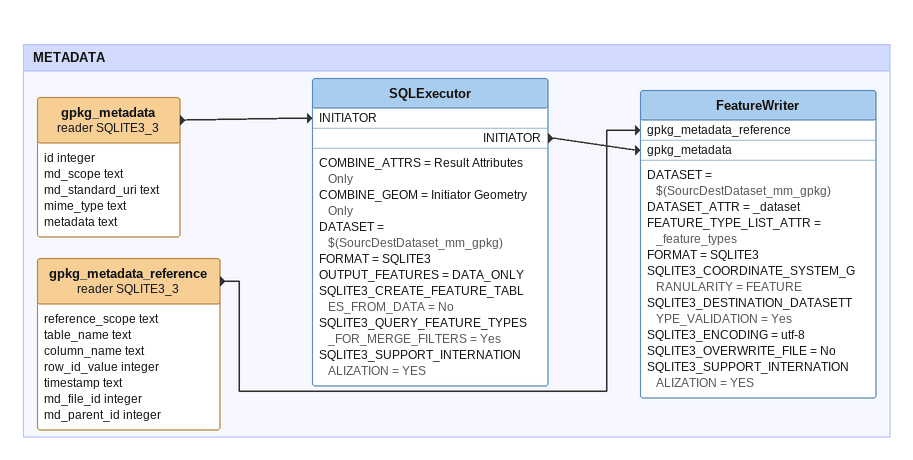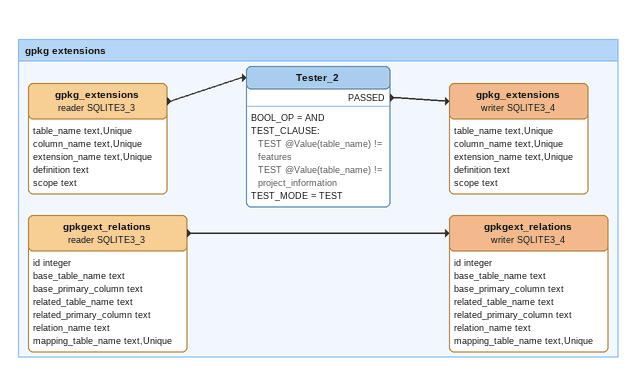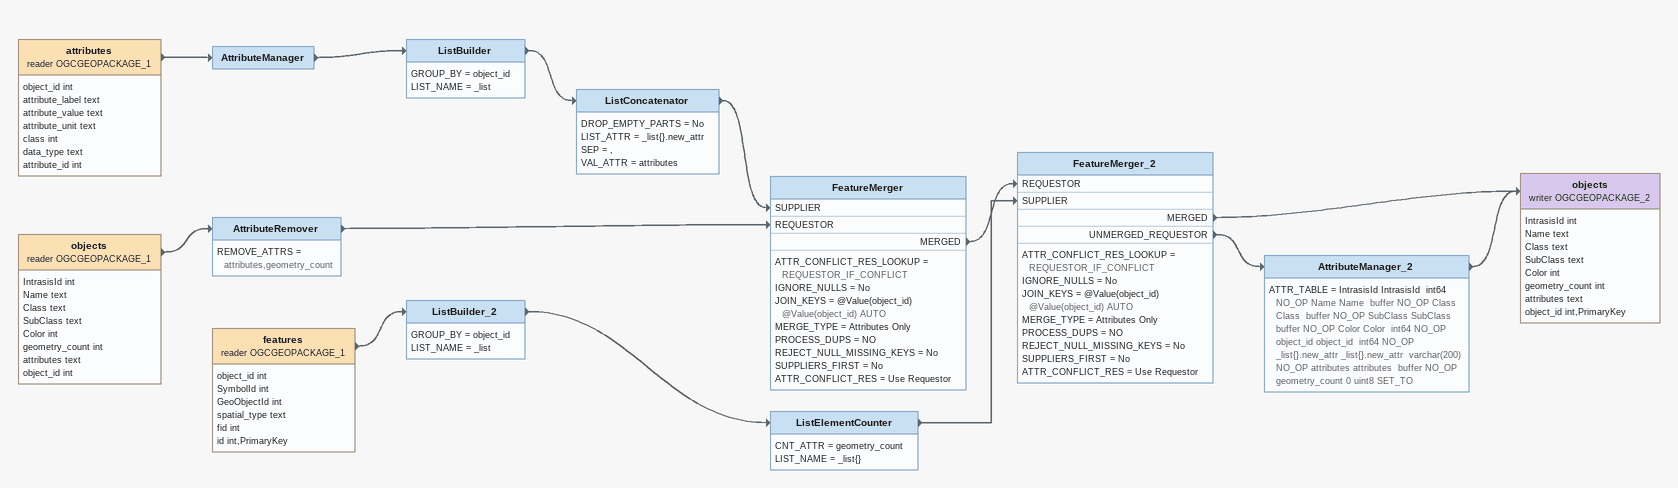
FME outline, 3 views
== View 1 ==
Bookmark: METADATA
gpkg_metadata (reader SQLITE3_3)
    attributes: id integer, md_scope text, md_standard_uri text, mime_type text, metadata text
    -> SQLExecutor [INITIATOR]
SQLExecutor
    COMBINE_ATTRS = Result Attributes Only
    COMBINE_GEOM = Initiator Geometry Only
    DATASET = $(SourcDestDataset_mm_gpkg)
    FORMAT = SQLITE3
    OUTPUT_FEATURES = DATA_ONLY
    SQLITE3_CREATE_FEATURE_TABLES_FROM_DATA = No
    SQLITE3_QUERY_FEATURE_TYPES_FOR_MERGE_FILTERS = Yes
    SQLITE3_SUPPORT_INTERNATIONALIZATION = YES
    INITIATOR -> FeatureWriter [gpkg_metadata]
gpkg_metadata_reference (reader SQLITE3_3)
    attributes: reference_scope text, table_name text, column_name text, row_id_value integer, timestamp text, md_file_id integer, md_parent_id integer
    -> FeatureWriter [gpkg_metadata_reference]
FeatureWriter
    DATASET = $(SourcDestDataset_mm_gpkg)
    DATASET_ATTR = _dataset
    FEATURE_TYPE_LIST_ATTR = _feature_types
    FORMAT = SQLITE3
    SQLITE3_COORDINATE_SYSTEM_GRANULARITY = FEATURE
    SQLITE3_DESTINATION_DATASETTYPE_VALIDATION = Yes
    SQLITE3_ENCODING = utf-8
    SQLITE3_OVERWRITE_FILE = No
    SQLITE3_SUPPORT_INTERNATIONALIZATION = YES

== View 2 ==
Bookmark: gpkg extensions
gpkg_extensions (reader SQLITE3_3)
    attributes: table_name text,Unique, column_name text,Unique, extension_name text,Unique, definition text, scope text
    -> Tester_2
Tester_2
    BOOL_OP = AND
    TEST_CLAUSE:
      TEST @Value(table_name) != features
      TEST @Value(table_name) != project_information
    TEST_MODE = TEST
    PASSED -> gpkg_extensions (writer SQLITE3_4)
gpkg_extensions (writer SQLITE3_4)
    attributes: table_name text,Unique, column_name text,Unique, extension_name text,Unique, definition text, scope text
gpkgext_relations (reader SQLITE3_3)
    attributes: id integer, base_table_name text, base_primary_column text, related_table_name text, related_primary_column text, relation_name text, mapping_table_name text,Unique
    -> gpkgext_relations (writer SQLITE3_4)
gpkgext_relations (writer SQLITE3_4)
    attributes: id integer, base_table_name text, base_primary_column text, related_table_name text, related_primary_column text, relation_name text, mapping_table_name text,Unique

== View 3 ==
attributes (reader OGCGEOPACKAGE_1)
    attributes: object_id int, attribute_label text, attribute_value text, attribute_unit text, class int, data_type text, attribute_id int
    -> AttributeManager
AttributeManager
    -> ListBuilder
ListBuilder
    GROUP_BY = object_id
    LIST_NAME = _list
    -> ListConcatenator
ListConcatenator
    DROP_EMPTY_PARTS = No
    LIST_ATTR = _list{}.new_attr
    SEP = ,
    VAL_ATTR = attributes
    -> FeatureMerger [SUPPLIER]
objects (reader OGCGEOPACKAGE_1)
    attributes: IntrasisId int, Name text, Class text, SubClass text, Color int, geometry_count int, attributes text, object_id int
    -> AttributeRemover
AttributeRemover
    REMOVE_ATTRS = attributes,geometry_count
    -> FeatureMerger [REQUESTOR]
FeatureMerger
    ATTR_CONFLICT_RES_LOOKUP = REQUESTOR_IF_CONFLICT
    IGNORE_NULLS = No
    JOIN_KEYS = @Value(object_id) @Value(object_id) AUTO
    MERGE_TYPE = Attributes Only
    PROCESS_DUPS = NO
    REJECT_NULL_MISSING_KEYS = No
    SUPPLIERS_FIRST = No
    ATTR_CONFLICT_RES = Use Requestor
    MERGED -> FeatureMerger_2 [REQUESTOR]
features (reader OGCGEOPACKAGE_1)
    attributes: object_id int, SymbolId int, GeoObjectId int, spatial_type text, fid int, id int,PrimaryKey
    -> ListBuilder_2
ListBuilder_2
    GROUP_BY = object_id
    LIST_NAME = _list
    -> ListElementCounter
ListElementCounter
    CNT_ATTR = geometry_count
    LIST_NAME = _list{}
    -> FeatureMerger_2 [SUPPLIER]
FeatureMerger_2
    ATTR_CONFLICT_RES_LOOKUP = REQUESTOR_IF_CONFLICT
    IGNORE_NULLS = No
    JOIN_KEYS = @Value(object_id) @Value(object_id) AUTO
    MERGE_TYPE = Attributes Only
    PROCESS_DUPS = NO
    REJECT_NULL_MISSING_KEYS = No
    SUPPLIERS_FIRST = No
    ATTR_CONFLICT_RES = Use Requestor
    MERGED -> objects (writer OGCGEOPACKAGE_2)
    UNMERGED_REQUESTOR -> AttributeManager_2
AttributeManager_2
    ATTR_TABLE = IntrasisId IntrasisId  int64 NO_OP Name Name  buffer NO_OP Class Class  buffer NO_OP SubClass SubClass  buffer NO_OP Color Color  int64 NO_OP object_id object_id  int64 NO_OP _list{}.new_attr _list{}.new_attr  varchar(200) NO_OP attributes attributes  buffer NO_OP  geometry_count 0 uint8 SET_TO
    -> objects (writer OGCGEOPACKAGE_2)
objects (writer OGCGEOPACKAGE_2)
    attributes: IntrasisId int, Name text, Class text, SubClass text, Color int, geometry_count int, attributes text, object_id int,PrimaryKey
